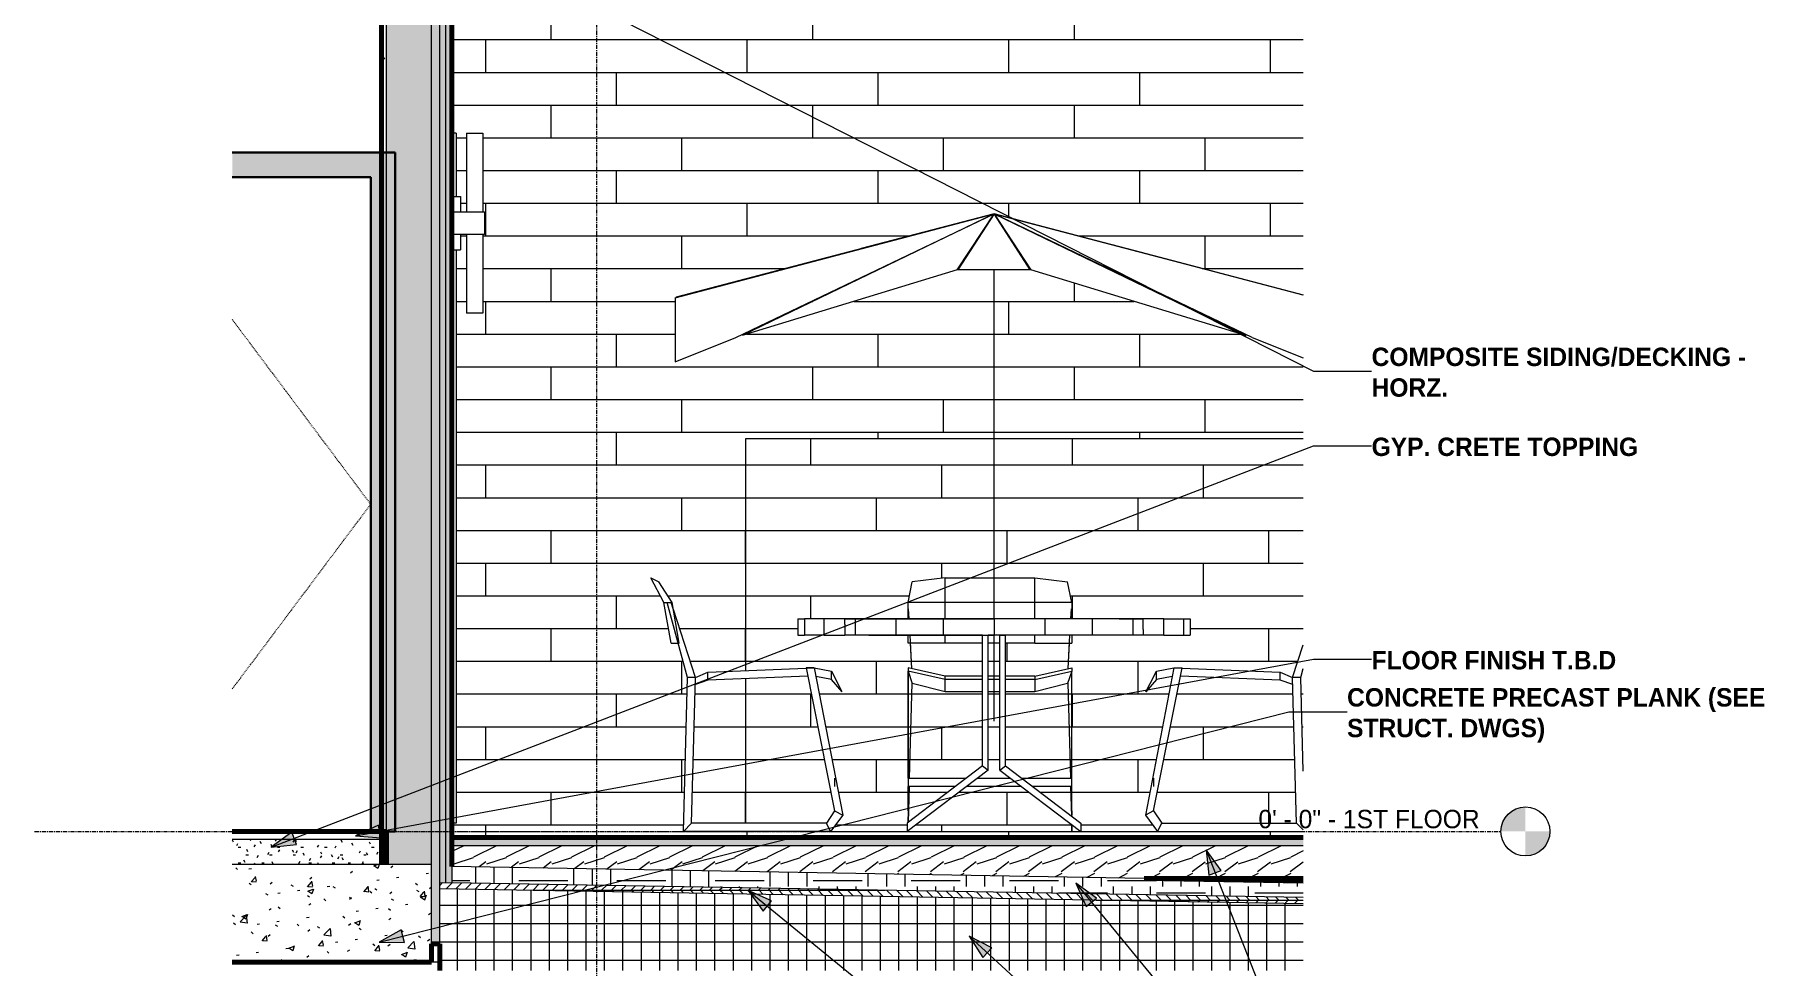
# Model space of a CAD drawing. Header units: inches. Extents: x 9847 to 10638, y -160 to 464.
# Drawn here: x 10420.3 to 10631.8, y -16.5 to 97.4 of the extents above; entities that cross this region are included whole.
import ezdxf

# ---------------------------------------------------------------- set-up
doc = ezdxf.new("R2010")
doc.units = ezdxf.units.IN
doc.header["$MEASUREMENT"] = 0
for name, pattern in [('Aligning Line 1_8_', [0.25, 0.125, -0.125]), ('Dash 1_16_', [0.125, 0.0625, -0.0625]), ('Grid Line 1_2_', [0.875, 0.5, -0.125, 0.125, -0.125])]:
    doc.linetypes.add(name, pattern=pattern)
for name, color, linetype, lineweight in [('0-6', 55, 'Continuous', 18), ('0-7', 130, 'Continuous', 5), ('A-DOOR-5', 7, 'Dash 1_16_', 9), ('A-DOOR-FRAM-1', 8, 'Continuous', 9), ('A-DOOR-FRAM-2', 10, 'Continuous', 30), ('A-FLOR-1', 192, 'Continuous', 70), ('A-FLOR-10', 253, 'Continuous', 5), ('A-FLOR-2', 55, 'Continuous', 18), ('A-FLOR-LEVL', 51, 'Continuous', 9), ('A-FLOR-LEVL-1', 51, 'Grid Line 1_2_', 9), ('A-FLOR-MCUT', 51, 'Continuous', 18), ('A-FLOR-PATT-1', 8, 'Continuous', 9), ('A-GLAZ-1', 55, 'Continuous', 18), ('A-WALL', 113, 'Continuous', 18), ('A-WALL-1', 55, 'Continuous', 18), ('A-WALL-3', 251, 'Continuous', 5), ('A-WALL-5', 23, 'Continuous', 18), ('A-WALL-8', 113, 'Continuous', 70), ('A-WALL-PATT-1', 8, 'Continuous', 9), ('A-WALL-PATT-2', 111, 'Continuous', 9), ('E-LITE-EQPM-1', 8, 'Continuous', 9), ('G-ANNO-SYMB', 111, 'Aligning Line 1_8_', 9), ('G-ANNO-TEXT', 231, 'Continuous', 9), ('G-IMPT', 8, 'Continuous', 9), ('L-SITE', 91, 'Continuous', 9), ('S-GRID-1', 1, 'Grid Line 1_2_', 9)]:
    doc.layers.add(name, color=color, linetype=linetype, lineweight=lineweight)
doc.styles.add('Century Gothic', font='ufonts.com_century-gothic.ttf', dxfattribs={"height": 2.25})
doc.styles.add('Century Gothic_B', font='GOTHICB.TTF', dxfattribs={"height": 2.25})
pattern_1 = [(0, (11421.4857, 72), (0, 1.2), []), (315, (11421.4857, 72), (1.1992531, 0), [1.696, -1.696]), (45, (11421.4857, 72), (1.1992531, 0), [1.696, -1.696])]

# ---------------------------------------------------------------- blocks, each defined once
blk = doc.blocks.new('Single-Flush - 30_ x 80_-1420870-BUILDING SECTION - EAST_WEST - LOOKING NORTH - Callout 4')
at = {"layer": 'A-DOOR-FRAM-1'}
blk.add_hatch(color=256, dxfattribs=at).paths.add_polyline_path([(10813.49, 0), (10813.49, 83), (10794.63, 83), (10794.63, 80), (10811.55, 80), (10811.55, 0), (10812.86, 0)], flags=0)
at = {"layer": 'A-DOOR-5'}
for p in [(10794.63, 62.57), (10794.63, 17.43)]:
    blk.add_line(p, (10811.55, 40), dxfattribs=at)
at = {"layer": 'A-DOOR-FRAM-2'}
for p, q in [((10814.55, 83), (10794.63, 83)), ((10814.55, 0), (10814.55, 83)), ((10794.63, 80), (10811.55, 80)), ((10811.55, 80), (10811.55, 0)), ((10811.55, 0), (10814.55, 0))]:
    blk.add_line(p, q, dxfattribs=at)
blk = doc.blocks.new('CTR - 1st Phase - Unit Layouts_rvt-4-BUILDING SECTION - EAST_WEST - LOOKING NORTH - Callout 4')
at = {"layer": '0-6'}
blk.add_blockref('Single-Flush - 30_ x 80_-1420870-BUILDING SECTION - EAST_WEST - LOOKING NORTH - Callout 4', (0, 0), dxfattribs=at)
blk = doc.blocks.new('Outdoor Table01 - 02ZUTB01_dwg-1294291-BUILDING SECTION - EAST_WEST - LOOKING NORTH - Callout 4')
at = {"layer": 'G-IMPT'}
for p, q in [((10848.79, 65.24), (10887.79, 75.5)), ((10887.79, 75.5), (10848.9, 65.31)), ((10856.21, 60.37), (10887.79, 75.5)), ((10887.79, 75.5), (10856.98, 60.65)), ((10887.79, 75.5), (10871.53, 71.26)), ((10883.28, 68.65), (10887.79, 75.5)), ((10887.79, 75.5), (10883.37, 68.67)), ((10919.37, 60.37), (10887.79, 75.5)), ((10925.59, 65.55), (10887.79, 75.5)), ((10892.21, 68.67), (10887.79, 75.5)), ((10887.79, 75.5), (10918.6, 60.65)), ((10887.79, 75.5), (10892.3, 68.65)), ((10887.79, 75.5), (10904.05, 71.26)), ((10887.79, 75.5), (10925.59, 65.59)), ((10848.9, 65.31), (10871.53, 71.26)), ((10879, 71.29), (10879.06, 71.29)), ((10885.02, 71.29), (10885.07, 71.29)), ((10890.51, 71.29), (10890.56, 71.29)), ((10896.52, 71.29), (10896.58, 71.29)), ((10904.05, 71.26), (10925.59, 65.59)), ((10883.28, 68.65), (10856.98, 60.65)), ((10892.21, 68.67), (10883.37, 68.67)), ((10887.79, 49.5), (10887.79, 68.67)), ((10887.79, 49.5), (10887.79, 68.67)), ((10918.6, 60.65), (10892.3, 68.65)), ((10848.79, 65.24), (10848.79, 57.42)), ((10848.79, 57.42), (10856.21, 60.37)), ((10919.37, 60.37), (10925.59, 57.89)), ((10887.79, 26), (10887.79, 49.5)), ((10887.79, 26), (10887.79, 49.5)), ((10845.8, 31), (10846.8, 30.5)), ((10847.42, 28), (10845.8, 31)), ((10848.42, 28), (10846.8, 30.5)), ((10877.29, 28), (10877.79, 30.5)), ((10881.79, 31), (10877.79, 30.5)), ((10881.79, 31), (10892.79, 31)), ((10881.79, 28), (10881.79, 31)), ((10892.79, 31), (10896.79, 30.5)), ((10892.79, 28), (10892.79, 31)), ((10897.29, 28), (10896.79, 30.5)), ((10848.29, 23), (10847.42, 28)), ((10847.42, 28), (10847.79, 28)), ((10850.29, 18.83), (10847.79, 28)), ((10847.79, 28), (10848.29, 28)), ((10848.55, 27.21), (10848.29, 28)), ((10848.29, 28), (10848.42, 28)), ((10849.29, 23), (10848.42, 28)), ((10877.29, 26), (10877.29, 28)), ((10881.79, 28), (10877.29, 28)), ((10892.79, 28), (10881.79, 28)), ((10881.79, 26), (10881.79, 28)), ((10897.29, 28), (10892.79, 28)), ((10892.79, 26), (10892.79, 28)), ((10897.29, 28), (10897.29, 26)), ((10851.29, 18.83), (10848.57, 27.15)), ((10863.79, 26), (10863.79, 24)), ((10863.79, 26), (10864.61, 26)), ((10867, 26), (10864.61, 26)), ((10864.61, 26), (10864.61, 24)), ((10869.54, 26), (10867, 26)), ((10867, 24), (10867, 26)), ((10869.54, 25.33), (10869.54, 26)), ((10869.54, 26), (10872.49, 26)), ((10870.82, 26), (10869.54, 26)), ((10875.79, 26), (10870.82, 26)), ((10870.82, 26), (10870.82, 24)), ((10872.49, 26), (10878.95, 26)), ((10881.58, 26), (10875.79, 26)), ((10875.79, 26), (10875.79, 24)), ((10877.4, 26), (10877.33, 27.21)), ((10878.95, 26), (10883.69, 26)), ((10887.79, 26), (10881.58, 26)), ((10881.58, 26), (10881.58, 24)), ((10883.69, 26), (10887.79, 26)), ((10891.89, 26), (10887.79, 26)), ((10894, 26), (10887.79, 26)), ((10887.79, 26), (10887.79, 24)), ((10896.62, 26), (10891.89, 26)), ((10899.79, 26), (10894, 26)), ((10894, 26), (10894, 24)), ((10903.09, 26), (10896.62, 26)), ((10897.18, 26), (10897.25, 27.21)), ((10904.76, 26), (10899.79, 26)), ((10899.79, 26), (10899.79, 24)), ((10903.09, 26), (10906.04, 26)), ((10906.04, 26), (10904.76, 26)), ((10904.76, 26), (10904.76, 24)), ((10906.04, 24.67), (10906.04, 26)), ((10908.57, 26), (10906.04, 26)), ((10908.57, 26), (10910.97, 26)), ((10908.57, 24), (10908.57, 26)), ((10910.97, 26), (10911.79, 26)), ((10910.97, 26), (10910.97, 24)), ((10911.79, 26), (10911.79, 24)), ((10863.79, 24), (10864.61, 24)), ((10867, 24), (10864.61, 24)), ((10867, 24), (10869.54, 24)), ((10869.54, 25.33), (10869.54, 24)), ((10872.49, 24), (10869.54, 24)), ((10870.82, 24), (10869.54, 24)), ((10875.79, 24), (10870.82, 24)), ((10872.49, 24), (10878.95, 24)), ((10881.58, 24), (10875.79, 24)), ((10877.29, 23), (10877.29, 24)), ((10877.73, 19.9), (10877.51, 24)), ((10878.95, 24), (10883.69, 24)), ((10886.38, 24), (10881.58, 24)), ((10881.79, 23), (10881.79, 24)), ((10883.69, 24), (10887.79, 24)), ((10886.38, 8), (10886.38, 24)), ((10886.38, 24), (10887.08, 24)), ((10887.08, 7.5), (10887.08, 24)), ((10887.79, 24), (10887.08, 24)), ((10887.79, 13.5), (10887.79, 24)), ((10887.79, 13.5), (10887.79, 24)), ((10891.89, 24), (10887.79, 24)), ((10888.5, 24), (10887.79, 24)), ((10888.5, 7.5), (10888.5, 24)), ((10888.5, 24), (10889.2, 24)), ((10889.2, 8), (10889.2, 24)), ((10894, 24), (10889.2, 24)), ((10896.62, 24), (10891.89, 24)), ((10892.79, 23), (10892.79, 24)), ((10899.79, 24), (10894, 24)), ((10903.09, 24), (10896.62, 24)), ((10896.85, 19.9), (10897.07, 24)), ((10897.29, 24), (10897.29, 23)), ((10904.76, 24), (10899.79, 24)), ((10906.04, 24), (10903.09, 24)), ((10906.04, 24), (10904.76, 24)), ((10906.04, 24.67), (10906.04, 24)), ((10908.57, 24), (10906.04, 24)), ((10908.57, 24), (10910.97, 24)), ((10910.97, 24), (10911.79, 24)), ((10848.29, 23), (10849.15, 23)), ((10849.23, 23), (10849.29, 23)), ((10881.79, 23), (10877.29, 23)), ((10877.73, 19.9), (10877.56, 23)), ((10886.38, 23), (10881.79, 23)), ((10888.5, 23), (10887.08, 23)), ((10892.79, 23), (10889.2, 23)), ((10892.79, 23), (10897.29, 23)), ((10896.85, 19.9), (10897.02, 23)), ((10924.29, 18.83), (10925.59, 22.82)), ((10851.29, 18.83), (10852.79, 19.48)), ((10852.79, 19.48), (10865.79, 20)), ((10852.79, 18.48), (10852.79, 19.48)), ((10865.79, 20), (10864.79, 20)), ((10864.79, 20), (10868.29, 2.5)), ((10865.79, 20), (10869.29, 2)), ((10865.79, 20), (10867.92, 19.59)), ((10867.92, 19.59), (10868.7, 18.07)), ((10867.92, 18.59), (10867.92, 19.59)), ((10877.29, 20), (10877.29, 19.59)), ((10881.79, 19), (10877.29, 20)), ((10877.29, 19.59), (10877.29, 2)), ((10877.29, 6.5), (10877.29, 19.59)), ((10877.29, 19.48), (10877.29, 19.59)), ((10877.29, 19.59), (10877.79, 18.07)), ((10881.79, 18.59), (10877.29, 19.59)), ((10877.35, 19.4), (10877.29, 19.48)), ((10877.33, 19.47), (10877.29, 19.48)), ((10892.79, 19), (10897.29, 20)), ((10892.79, 18.59), (10897.29, 19.59)), ((10897.29, 19.59), (10896.79, 18.07)), ((10897.29, 19.48), (10897.23, 19.4)), ((10897.29, 19.48), (10897.25, 19.47)), ((10897.29, 20), (10897.29, 19.59)), ((10897.29, 6.5), (10897.29, 19.59)), ((10897.29, 2), (10897.29, 19.59)), ((10897.29, 19.48), (10897.29, 19.59)), ((10909.79, 20), (10906.29, 2)), ((10906.87, 18.07), (10907.66, 19.59)), ((10907.29, 2.5), (10910.79, 20)), ((10907.66, 19.59), (10909.79, 20)), ((10907.66, 18.59), (10907.66, 19.59)), ((10909.79, 20), (10910.79, 20)), ((10909.79, 20), (10922.79, 19.48)), ((10922.79, 19.48), (10924.29, 18.83)), ((10922.79, 18.48), (10922.79, 19.48)), ((10925.29, 18.83), (10925.59, 19.94)), ((10849.79, 0), (10850.29, 18.83)), ((10851.29, 18.83), (10850.29, 18.83)), ((10850.79, 1), (10851.29, 18.83)), ((10852.79, 18.48), (10851.27, 17.98)), ((10865, 18.97), (10852.79, 18.48)), ((10867.92, 18.59), (10865.99, 18.96)), ((10869.2, 17.07), (10867.92, 18.59)), ((10869.2, 17.07), (10868.7, 18.07)), ((10877.44, 6.5), (10877.77, 18.13)), ((10877.44, 6.5), (10877.77, 18.13)), ((10877.46, 6.5), (10877.77, 18.12)), ((10881.79, 17.07), (10877.79, 18.07)), ((10886.38, 19), (10881.79, 19)), ((10881.79, 18.59), (10881.79, 19)), ((10886.38, 18.59), (10881.79, 18.59)), ((10881.79, 17.07), (10881.79, 18.59)), ((10886.38, 17.07), (10881.79, 17.07)), ((10888.5, 19), (10887.08, 19)), ((10888.5, 18.59), (10887.08, 18.59)), ((10888.5, 17.07), (10887.08, 17.07)), ((10892.79, 19), (10889.2, 19)), ((10892.79, 18.59), (10889.2, 18.59)), ((10892.79, 17.07), (10889.2, 17.07)), ((10892.79, 19), (10892.79, 18.59)), ((10892.79, 18.59), (10892.79, 17.07)), ((10896.79, 18.07), (10892.79, 17.07)), ((10896.81, 18.13), (10897.14, 6.5)), ((10896.81, 18.13), (10897.14, 6.5)), ((10896.81, 18.12), (10897.12, 6.5)), ((10907.66, 18.59), (10906.37, 17.07)), ((10906.37, 17.07), (10906.87, 18.07)), ((10909.59, 18.96), (10907.66, 18.59)), ((10922.79, 18.48), (10910.58, 18.97)), ((10924.31, 17.98), (10922.79, 18.48)), ((10924.79, 1), (10924.29, 18.83)), ((10925.29, 18.83), (10924.29, 18.83)), ((10925.59, 7.38), (10925.29, 18.83)), ((10868.29, 6.5), (10868.29, 5.5)), ((10886.38, 8), (10877.18, 1)), ((10887.08, 7.5), (10877.18, 0)), ((10877.29, 6.5), (10877.29, 5.5)), ((10877.29, 6.5), (10884.41, 6.5)), ((10885.76, 6.5), (10889.82, 6.5)), ((10886.38, 8), (10887.08, 7.5)), ((10888.5, 7.5), (10889.2, 8)), ((10888.5, 7.5), (10898.4, 0)), ((10889.2, 8), (10898.4, 1)), ((10891.17, 6.5), (10897.29, 6.5)), ((10897.29, 5.5), (10897.29, 6.5)), ((10907.29, 6.5), (10907.29, 5.5)), ((10877.29, 2.5), (10877.29, 5.5)), ((10877.29, 1.08), (10877.42, 5.5)), ((10883.09, 5.5), (10877.29, 5.5)), ((10877.29, 1.08), (10877.42, 5.5)), ((10877.32, 1.1), (10877.44, 5.5)), ((10891.14, 5.5), (10884.44, 5.5)), ((10897.29, 5.5), (10892.49, 5.5)), ((10897.14, 5.5), (10897.24, 1.88)), ((10897.16, 5.5), (10897.27, 1.86)), ((10897.16, 5.5), (10897.27, 1.86)), ((10897.29, 2.5), (10897.29, 5.5)), ((10868.29, 2.5), (10867.29, 1)), ((10868.29, 2.5), (10869.29, 2)), ((10877.29, 2.5), (10877.29, 1.08)), ((10877.29, 2.5), (10877.29, 2)), ((10897.29, 1.84), (10897.29, 2.5)), ((10897.29, 2.5), (10897.29, 2)), ((10907.29, 2.5), (10906.29, 2)), ((10907.29, 2.5), (10908.29, 1)), ((10849.79, 0), (10850.79, 1)), ((10867.29, 1), (10850.79, 1)), ((10867.79, 0), (10867.29, 1)), ((10869.29, 2), (10867.79, 0)), ((10877.18, 1), (10877.18, 0)), ((10877.29, 2), (10877.29, 1.08)), ((10877.29, 0.08), (10877.29, 0)), ((10877.29, 0), (10877.29, 0.08)), ((10877.29, 0), (10877.29, 0.08)), ((10877.29, 0), (10877.29, 0.08)), ((10897.27, 0.86), (10897.29, 0)), ((10897.29, 1.84), (10897.29, 2)), ((10897.29, 0), (10897.29, 0.84)), ((10897.29, 0.84), (10897.29, 0)), ((10897.29, 0.84), (10897.29, 0)), ((10898.4, 1), (10898.4, 0)), ((10906.29, 2), (10907.79, 0)), ((10907.79, 0), (10908.29, 1)), ((10907.79, 0), (10925.59, 0)), ((10908.29, 1), (10924.79, 1)), ((10925.59, 0.2), (10924.79, 1)), ((10867.79, 0), (10849.79, 0))]:
    blk.add_line(p, q, dxfattribs=at)
blk = doc.blocks.new('Outdoor Table01 - Outdoor Table01-1899970-BUILDING SECTION - EAST_WEST - LOOKING NORTH - Callout 4')
blk.add_blockref('Outdoor Table01 - 02ZUTB01_dwg-1294291-BUILDING SECTION - EAST_WEST - LOOKING NORTH - Callout 4', (0, 0))
blk = doc.blocks.new('_THE_ WINDOW _ DOOR - Door - 1st Floor-2113385-BUILDING SECTION - EAST_WEST - LOOKING NORTH - Callout 4')
at = {"layer": 'A-GLAZ-1'}
for p, q in [((10821.99, 85.37), (10821.49, 85.37)), ((10821.99, 85.37), (10821.99, 77.62)), ((10821.99, 71.12), (10821.99, 1)), ((10821.99, 1), (10821.49, 1))]:
    blk.add_line(p, q, dxfattribs=at)
blk = doc.blocks.new('VISA-OW2400-02-SASS - OW2400-L30K-MVOLT-2031435-BUILDING SECTION - EAST_WEST - LOOKING NORTH - Callout 4')
at = {"layer": 'E-LITE-EQPM-1'}
for p, q in [((10823.27, 85.37), (10825.27, 85.37)), ((10823.27, 85.37), (10823.27, 75.75)), ((10825.27, 85.37), (10825.27, 75.75)), ((10821.49, 77.62), (10822.55, 77.62)), ((10822.55, 77.62), (10822.55, 75.75)), ((10821.49, 75.75), (10825.49, 75.75)), ((10825.49, 75.75), (10825.49, 73)), ((10825.49, 73), (10821.49, 73)), ((10822.55, 73), (10822.55, 71.12)), ((10823.27, 73), (10823.27, 63.37)), ((10825.27, 73), (10825.27, 63.37)), ((10821.49, 71.12), (10822.55, 71.12)), ((10825.27, 63.37), (10823.27, 63.37))]:
    blk.add_line(p, q, dxfattribs=at)
blk = doc.blocks.new('Level - Level Head - Circle-50818-BUILDING SECTION - EAST_WEST - LOOKING NORTH - Callout 4')
at = {"layer": 'A-FLOR-LEVL'}
h = blk.add_hatch(color=256, dxfattribs=at)
edge = h.paths.add_edge_path(flags=0)
edge.add_line((10952.77, 0), (10949.77, 0))
edge.add_arc((10952.77, 0), 3, 90, 180, ccw=False)
edge.add_line((10952.77, 3), (10952.77, 0))
h = blk.add_hatch(color=256, dxfattribs=at)
edge = h.paths.add_edge_path(flags=0)
edge.add_line((10952.77, -3), (10952.77, 0))
edge.add_line((10952.77, 0), (10955.77, 0))
edge.add_arc((10952.77, 0), 3, 270, 360, ccw=False)
blk.add_circle((10952.77, 0), 3, dxfattribs=at)

msp = doc.modelspace()

# ---------------------------------------------------------------- hatches: boundary and pattern name
at = {"layer": 'A-FLOR-10'}
msp.add_hatch(color=256, dxfattribs=at).paths.add_polyline_path([(10525.18, -1.75), (10575.43, -1.75), (10575.43, -0.75), (10471.32, -0.75), (10471.32, -1.75), (10509.95, -1.75)], flags=0)
at = {"layer": 'A-FLOR-PATT-1'}
h = msp.add_hatch(dxfattribs=at)
h.set_pattern_fill('FP_29', color=256, style=0, pattern_type=2)
h.set_pattern_definition([(0, (11421.4857, 72), (3.84, 0.96), [0.317, -2.563, 0.317, -2.563, -15.36]), (0, (11421.4857, 72), (3.84, 0.96), [-5.76, 0.317, -5.443, 0.317, -2.563, -6.72]), (0, (11421.4857, 72), (3.84, 0.96), [-14.4, 0.317, -1.603, 0.317, -4.483]), (120, (11422.9257, 72.48), (-2.7513844, 2.84553755), [0.317, -2.563, 0.317, -2.563, -15.36]), (120, (11422.9257, 72.48), (-2.7513844, 2.84553755), [-5.76, 0.317, -5.443, 0.317, -2.563, -6.72]), (120, (11422.9257, 72.48), (-2.7513844, 2.84553755), [-14.4, 0.317, -1.603, 0.317, -4.483]), (240, (11423.4057, 74.4), (-1.0886156, -3.80553755), [0.317, -2.563, 0.317, -2.563, -15.36]), (240, (11423.4057, 74.4), (-1.0886156, -3.80553755), [-5.76, 0.317, -5.443, 0.317, -2.563, -6.72]), (240, (11423.4057, 74.4), (-1.0886156, -3.80553755), [-14.4, 0.317, -1.603, 0.317, -4.483])])
h.paths.add_polyline_path([(10444.46, -4), (10462.7, -4), (10463.32, -1), (10444.46, -1), (10444.46, -3.9)], flags=0)
h = msp.add_hatch(dxfattribs=at)
h.set_pattern_fill('FP_37', color=256, style=0, pattern_type=2)
h.set_pattern_definition([(216.87, (11423.0847, 75.998), (11.9951857, 7.9964214), [1.999, -17.993]), (206.565, (11425.4837, 74.799), (-3.998093, -3.998086), [4.47, -4.47]), (198.435, (11425.4837, 72.8), (-7.9970804, -3.9980748), [2.529, -10.115])])
h.paths.add_polyline_path([(10555.97, -5.75), (10575.43, -5.75), (10575.43, -1.75), (10471.32, -1.75), (10471.32, -4.28), (10550.87, -5.66)], flags=0)
h = msp.add_hatch(dxfattribs=at)
h.set_pattern_fill('FP_42', color=256, style=0, pattern_type=2)
h.set_pattern_definition([(50, (11421.4857, 72), (6.885997, -0.602097), [0.72, -7.92]), (355, (11421.486, 72), (-1.331756, 7.220547), [0.576, -6.336]), (100.451, (11422.06, 71.95), (5.55363, 6.61819), [0.612, -6.731]), (46.184, (11421.486, 73.92), (10.24564, -1.588925), [1.08, -11.88]), (96.636, (11422.34, 73.788), (8.97244, 9.35152), [0.918, -10.096]), (351.184, (11421.486, 73.92), (8.9732, 9.35123), [0.864, -9.504]), (21, (11422.4457, 73.44), (5.730726, -3.865003), [0.72, -7.92]), (326, (11422.446, 73.44), (2.33581, 6.96088), [0.576, -6.336]), (71.451, (11422.923, 73.118), (8.065876, 3.09595), [0.612, -6.731]), (37.5, (11421.4857, 72), (0.116866, 3.1954784), [0.317, -5.942, 0.317, -6.115, -6.36]), (37.5, (11421.4857, 72), (0.116866, 3.1954784), [-12.691, 0.317, -6.043]), (7.5, (11421.4857, 72), (2.52543, 3.786025), [0.317, -3.35, 0.317, -5.798, -2.424]), (7.5, (11421.4857, 72), (2.52543, 3.786025), [-9.782, 0.317, -2.107]), (327.5, (11419.3447, 72), (5.1243685, -0.216176), [0.317, -2.083, 0.317, -7.171, -9.936]), (327.5, (11419.3447, 72), (5.1243685, -0.216176), [-9.888, 0.317, -9.619]), (317.5, (11418.3847, 72), (5.598326, 0.96141), [0.317, -2.803, 0.317, -4.656, -7.056]), (317.5, (11418.3847, 72), (5.598326, 0.96141), [-8.093, 0.317, -6.739])])
h.paths.add_polyline_path([(10444.46, -16), (10468.82, -16), (10468.82, -4), (10444.46, -4), (10444.46, -15.49)], flags=0)
h = msp.add_hatch(dxfattribs=at)
h.set_pattern_fill('FP_30', color=256, style=0, pattern_type=2)
h.set_pattern_definition(pattern_1)
h.paths.add_polyline_path([(10575.43, -8.84), (10575.43, -8.09), (10469.82, -6.25), (10469.82, -7), (10509.95, -7.7)], flags=0)
h = msp.add_hatch(dxfattribs=at)
h.set_pattern_fill('FP_34', color=256, style=0, pattern_type=2)
h.set_pattern_definition([(0, (11421.486, 72), (6, 6), [6, -6]), (0, (11421.486, 74.25), (6, 6), [6, -6]), (0, (11421.486, 76.5), (6, 6), [6, -6]), (90, (11422.236, 77.25), (-6, 6), [6, -6]), (90, (11424.486, 77.25), (-6, 6), [6, -6]), (90, (11426.736, 77.25), (-6, 6), [6, -6])])
h.paths.add_polyline_path([(10575.43, -8.09), (10575.43, -6.09), (10471.32, -4.28), (10471.32, -6.28), (10512.9, -7)], flags=0)
h = msp.add_hatch(dxfattribs=at)
h.set_pattern_fill('FP_36', color=256, style=0, pattern_type=2)
h.set_pattern_definition([(0, (11421.485712, -6.467), (3.84, 0.018), [0.317, -2.563, 0.317, -2.563, -15.36]), (0, (11421.485712, -6.467), (3.84, 0.018), [-5.76, 0.317, -5.443, 0.317, -2.563, -6.72]), (0, (11421.485712, -6.467), (3.84, 0.018), [-14.4, 0.317, -1.603, 0.317, -4.483]), (178.18, (11422.925712, -6.458), (-2.7517233002, 0.0524202152), [0.158, -1.282, 0.158, -1.282, -7.684]), (178.18, (11422.925712, -6.458), (-2.7517233002, 0.0524202152), [-2.881, 0.158, -2.723, 0.158, -1.282, -3.362]), (178.18, (11422.925712, -6.458), (-2.7517233002, 0.0524202152), [-7.204, 0.158, -0.802, 0.158, -2.243]), (181.82, (11423.405712, -6.423), (-1.0883385454, -0.069600363), [0.158, -1.282, 0.158, -1.282, -7.684]), (181.82, (11423.405712, -6.423), (-1.0883385454, -0.069600363), [-2.881, 0.158, -2.723, 0.158, -1.282, -3.362]), (181.82, (11423.405712, -6.423), (-1.0883385454, -0.069600363), [-7.204, 0.158, -0.802, 0.158, -2.243])])
h.paths.add_polyline_path([(10575.43, -6.09), (10575.43, -5.75), (10555.97, -5.75), (10559.06, -5.8)], flags=0)
h = msp.add_hatch(dxfattribs=at)
h.set_pattern_fill('FP_35', color=256, style=0, pattern_type=2)
h.set_pattern_definition([(0, (11421.4857, 72), (0, 2.25), []), (90, (11421.4857, 72), (-2.25, 1e-16), [])])
h.paths.add_polyline_path([(10469.82, -17), (10575.43, -17), (10575.43, -8.84), (10469.82, -7), (10469.82, -16.44)], flags=0)
at = {"layer": 'A-WALL-3'}
msp.add_hatch(color=256, dxfattribs=at).paths.add_polyline_path([(10470.57, -6.26), (10470.57, 109.87), (10469.82, 109.87), (10469.82, -6.25), (10469.93, -6.25)], flags=0)
at = {"layer": 'A-WALL-5'}
msp.add_hatch(color=256, dxfattribs=at).paths.add_polyline_path([(10471.32, -6.28), (10471.32, 109.87), (10470.57, 109.87), (10470.57, -6.26)], flags=0)
at = {"layer": 'A-WALL-PATT-1'}
h = msp.add_hatch(dxfattribs=at)
h.set_pattern_fill('FP_38', color=256, style=0, pattern_type=2)
h.set_pattern_definition([(0, (10931.4367, 0.8), (0, 4), []), (90, (10931.437, 0.8), (-8, 8), [4, -28]), (90, (10947.437, 4.8), (-8, 8), [4, -28])])
h.paths.add_polyline_path([(10471.32, -0.75), (10575.43, -0.75), (10575.43, 0), (10499.62, 0), (10500.12, 18.83), (10498.99, 23), (10498.12, 23), (10497.25, 28), (10495.64, 31), (10496.64, 30.5), (10498.25, 28), (10498.4, 27.15), (10501.12, 18.83), (10502.62, 19.48), (10507.22, 19.66), (10507.22, 48), (10575.43, 48), (10575.43, 57.89), (10569.2, 60.37), (10546.41, 71.29), (10546.36, 71.29), (10568.43, 60.65), (10542.13, 68.65), (10540.4, 71.29), (10540.35, 71.29), (10542.04, 68.67), (10533.2, 68.67), (10534.9, 71.29), (10534.85, 71.29), (10533.12, 68.65), (10506.82, 60.65), (10528.89, 71.29), (10528.84, 71.29), (10506.05, 60.37), (10498.62, 57.42), (10498.62, 65.24), (10537.62, 75.5), (10553.89, 71.26), (10575.43, 65.59), (10575.43, 109.75), (10500.97, 109.75), (10500.97, 108.37), (10471.32, 108.37), (10471.32, 85.37), (10471.82, 85.37), (10471.82, 77.62), (10472.39, 77.62), (10472.39, 75.75), (10473.11, 75.75), (10473.11, 85.37), (10475.11, 85.37), (10475.11, 75.75), (10475.32, 75.75), (10475.32, 73), (10475.11, 73), (10475.11, 63.37), (10473.11, 63.37), (10473.11, 73), (10472.39, 73), (10472.39, 71.12), (10471.82, 71.12), (10471.82, 1), (10471.32, 1), (10471.32, 0.5)], flags=0)
h.paths.add_polyline_path([(10507.22, 1), (10507.22, 18.66), (10502.62, 18.48), (10501.1, 17.98), (10500.62, 1), (10501.12, 1)], flags=0)
h.paths.add_polyline_path([(10498.73, 65.31), (10521.62, 71.33), (10533.2, 74.34), (10501.62, 66.06)], flags=0)
h.paths.add_polyline_path([(10575.43, 65.55), (10575.43, 65.59), (10542.04, 74.34), (10573.48, 66.06)], flags=0)
h = msp.add_hatch(dxfattribs=at)
h.set_pattern_fill('FP_41', color=256, style=0, pattern_type=2)
h.set_pattern_definition([(0, (10507.2237, 0.8), (0, 4), []), (90, (10507.224, 0.8), (-8, 8), [4, -28]), (90, (10523.224, 4.8), (-8, 8), [4, -28])])
h.paths.add_polyline_path([(10527.12, 0), (10547.12, 0), (10547.1, 0.86), (10540.97, 5.5), (10534.28, 5.5), (10527.13, 0.08)], flags=0)
h.paths.add_polyline_path([(10527.02, 0), (10527.12, 0), (10527.12, 0.08)], flags=0)
h.paths.add_polyline_path([(10548.23, 0), (10547.12, 0.84), (10547.12, 0)], flags=0)
h.paths.add_polyline_path([(10557.62, 0), (10556.12, 2), (10559.42, 18.96), (10557.49, 18.59), (10556.21, 17.07), (10556.98, 18.59), (10557.49, 19.59), (10559.62, 20), (10560.62, 20), (10560.62, 19.96), (10572.62, 19.48), (10574.12, 18.83), (10575.43, 22.82), (10575.43, 48), (10507.22, 48), (10507.22, 19.66), (10514.63, 19.96), (10514.62, 20), (10515.62, 20), (10517.75, 19.59), (10518.54, 18.07), (10519.04, 17.07), (10517.75, 18.59), (10515.83, 18.96), (10519.12, 2), (10517.62, 0), (10527.02, 0), (10527.02, 1), (10527.13, 1.08), (10527.25, 5.5), (10527.12, 5.5), (10527.12, 6.5), (10527.28, 6.5), (10527.6, 18.13), (10527.18, 19.4), (10527.12, 19.48), (10527.12, 20), (10531.62, 19), (10536.21, 19), (10536.21, 23), (10527.12, 23), (10527.12, 24), (10513.62, 24), (10513.62, 26), (10527.12, 26), (10527.12, 28), (10527.62, 30.5), (10531.62, 31), (10542.62, 31), (10546.62, 30.5), (10547.12, 28), (10547.12, 26), (10561.62, 26), (10561.62, 24), (10547.12, 24), (10547.12, 23), (10539.04, 23), (10539.04, 19), (10542.62, 19), (10547.12, 20), (10547.12, 19.48), (10547.06, 19.4), (10546.64, 18.13), (10546.97, 6.5), (10547.12, 6.5), (10547.12, 5.5), (10547, 5.5), (10547.1, 1.86), (10548.23, 1), (10548.23, 0), (10557.12, 0)], flags=0)
h.paths.add_polyline_path([(10507.22, 1), (10517.12, 1), (10518.12, 2.5), (10514.83, 18.97), (10507.22, 18.66), (10507.22, 11.85)], flags=0)
h.paths.add_polyline_path([(10558.12, 1), (10574.62, 1), (10574.15, 17.98), (10572.62, 18.48), (10560.42, 18.97), (10557.12, 2.5), (10557.62, 1.75)], flags=0)
h.paths.add_polyline_path([(10527.15, 1.1), (10532.93, 5.5), (10527.27, 5.5), (10527.2, 2.81)], flags=0)
h.paths.add_polyline_path([(10547.07, 1.88), (10546.98, 5.5), (10542.32, 5.5), (10546.62, 2.22)], flags=0)
h.paths.add_polyline_path([(10535.6, 6.5), (10539.65, 6.5), (10538.33, 7.5), (10538.33, 17.07), (10536.92, 17.07), (10536.92, 7.5), (10536.21, 6.96)], flags=0)
h.paths.add_polyline_path([(10527.3, 6.5), (10534.24, 6.5), (10536.21, 8), (10536.21, 17.07), (10531.62, 17.07), (10527.62, 18.07), (10527.61, 18.12), (10527.32, 7.5)], flags=0)
h.paths.add_polyline_path([(10546.95, 6.5), (10546.64, 18.12), (10546.62, 18.07), (10542.62, 17.07), (10539.04, 17.07), (10539.04, 8), (10541.01, 6.5), (10546.62, 6.5)], flags=0)
h.paths.add_polyline_path([(10575.43, 7.38), (10575.43, 19.94), (10575.12, 18.83), (10575.31, 11.85)], flags=0)
h.paths.add_polyline_path([(10538.33, 19), (10538.33, 23), (10536.92, 23), (10536.92, 19)], flags=0)
at = {"layer": 'A-WALL-PATT-2'}
h = msp.add_hatch(dxfattribs=at)
h.set_pattern_fill('FP_28', color=256, style=0, pattern_type=2)
h.set_pattern_definition([(0, (11421.4857, 72), (7.68, 1.92), [0.317, -5.443, 0.317, -5.443, -30.72]), (0, (11421.4857, 72), (7.68, 1.92), [-11.52, 0.317, -11.203, 0.317, -5.443, -13.44]), (0, (11421.4857, 72), (7.68, 1.92), [-28.8, 0.317, -3.523, 0.317, -9.283]), (120, (11424.3657, 72.96), (-5.5027688, 5.691075), [0.317, -5.443, 0.317, -5.443, -30.72]), (120, (11424.3657, 72.96), (-5.5027688, 5.691075), [-11.52, 0.317, -11.203, 0.317, -5.443, -13.44]), (120, (11424.3657, 72.96), (-5.5027688, 5.691075), [-28.8, 0.317, -3.523, 0.317, -9.283]), (240, (11425.3257, 76.8), (-2.1772312, -7.611075), [0.317, -5.443, 0.317, -5.443, -30.72]), (240, (11425.3257, 76.8), (-2.1772312, -7.611075), [-11.52, 0.317, -11.203, 0.317, -5.443, -13.44]), (240, (11425.3257, 76.8), (-2.1772312, -7.611075), [-28.8, 0.317, -3.523, 0.317, -9.283])])
h.paths.add_polyline_path([(10463.32, -4), (10463.32, -1), (10462.7, -4)], flags=0)
h.paths.add_polyline_path([(10462.7, 83), (10463.32, 83), (10463.32, 109.87), (10462.7, 109.87), (10462.7, 84.14)], flags=0)
h = msp.add_hatch(dxfattribs=at)
h.set_pattern_fill('FP_33', color=256, style=0, pattern_type=2)
h.set_pattern_definition([(161.57, (11421.6057, 72.12), (-0.96038369, -0.00039918), [0, -6.83, 0.758, 0]), (18.43, (11421.3657, 72.12), (-0.96038369, 0.00039918), [0, -6.83, 0.758, 0]), (108.43, (11421.6057, 72.12), (0.47951018, -2.4005264), [2.276, -5.312]), (71.57, (11421.3657, 72.12), (0.47951018, 2.4005264), [2.276, -5.312])])
h.paths.add_polyline_path([(10463.32, -4), (10468.82, -4), (10468.82, 109.87), (10463.32, 109.87), (10463.32, -3.88)], flags=0)
h = msp.add_hatch(dxfattribs=at)
h.set_pattern_fill('FP_30', color=256, style=0, pattern_type=2)
h.set_pattern_definition(pattern_1)
h.paths.add_polyline_path([(10469.82, -13.75), (10469.82, 109.87), (10468.82, 109.87), (10468.82, -13.75)], flags=0)
at = {"layer": 'G-ANNO-TEXT'}
for points in [[(10459.52, -0.55), (10462.61, -0.8), (10462.32, 0.78)], [(10449.22, -1.91), (10452.3, -1.58), (10451.73, -0.08)], [(10563.54, -2.26), (10563.89, -5.35), (10565.39, -4.76)], [(10547.61, -6.33), (10548.89, -9.16), (10550.14, -8.14)], [(10507.55, -7.23), (10509.37, -9.75), (10510.38, -8.5)], [(10462.4, -13.53), (10465.5, -13.57), (10465.11, -12.01)], [(10534.58, -12.8), (10536.24, -15.42), (10537.33, -14.24)]]:
    msp.add_hatch(color=256, dxfattribs=at).paths.add_polyline_path(points, flags=0)

# ---------------------------------------------------------------- linework, layer by layer
at = {"layer": 'A-FLOR-1'}
for p, q in [((10463.32, 0), (10444.46, 0)), ((10463.32, -4), (10463.32, 0)), ((10575.43, -0.75), (10471.32, -0.75)), ((10575.43, -6.09), (10555.97, -5.75)), ((10555.97, -5.75), (10575.43, -5.75)), ((10468.82, -16), (10468.82, -13.75)), ((10469.82, -13.75), (10469.82, -17)), ((10444.46, -16), (10468.82, -16))]:
    msp.add_line(p, q, dxfattribs=at)
at = {"layer": 'A-FLOR-2'}
msp.add_line((10469.82, -16), (10468.82, -16), dxfattribs=at)
at = {"layer": 'A-FLOR-LEVL-1'}
msp.add_line((10420.28, 0), (10599.6, 0), dxfattribs=at)
at = {"layer": 'A-FLOR-MCUT'}
for p, q in [((10463.32, -1), (10444.46, -1)), ((10575.43, -1.75), (10471.32, -1.75)), ((10444.46, -4), (10468.82, -4)), ((10468.82, -13.75), (10468.82, -4)), ((10471.32, -4.28), (10471.32, -6.28)), ((10555.97, -5.75), (10471.32, -4.28)), ((10575.43, -8.09), (10471.32, -6.28)), ((10575.43, -8.84), (10469.82, -7))]:
    msp.add_line(p, q, dxfattribs=at)
at = {"layer": 'A-WALL'}
for p, q in [((10463.32, 0), (10463.32, 109.87)), ((10468.82, -4), (10468.82, 109.87)), ((10469.82, -13.75), (10469.82, 109.87)), ((10470.57, -6.26), (10470.57, 109.87)), ((10469.82, -6.25), (10471.32, -6.28))]:
    msp.add_line(p, q, dxfattribs=at)
at = {"layer": 'A-WALL-1'}
for p, q in [((10575.43, 48), (10507.22, 48)), ((10507.22, 48), (10507.22, 19.66)), ((10507.22, 18.66), (10507.22, 1)), ((10517.62, 0), (10557.62, 0))]:
    msp.add_line(p, q, dxfattribs=at)
at = {"layer": 'A-WALL-8'}
for p, q in [((10462.7, 108.75), (10462.7, -4)), ((10471.32, -4.28), (10471.32, 108.37)), ((10468.82, -13.75), (10469.82, -13.75))]:
    msp.add_line(p, q, dxfattribs=at)
at = {"layer": 'G-ANNO-SYMB'}
msp.add_line((10444.46, 0), (10575.43, 0), dxfattribs=at)
at = {"layer": 'G-ANNO-TEXT'}
for p, q in [((10472.72, 109.04), (10576.68, 56.27)), ((10576.68, 56.27), (10583.79, 56.27)), ((10449.22, -1.91), (10576.68, 47.15)), ((10576.68, 47.15), (10583.79, 47.15)), ((10459.52, -0.55), (10576.68, 21.06)), ((10576.68, 21.06), (10583.79, 21.06)), ((10462.4, -13.53), (10573.68, 14.64)), ((10573.68, 14.64), (10580.79, 14.64)), ((10462.32, 0.78), (10459.52, -0.55)), ((10462.61, -0.8), (10462.32, 0.78)), ((10451.73, -0.08), (10449.22, -1.91)), ((10449.22, -1.91), (10452.3, -1.58)), ((10452.3, -1.58), (10451.73, -0.08)), ((10459.52, -0.55), (10462.61, -0.8)), ((10563.54, -2.26), (10563.89, -5.35)), ((10565.39, -4.76), (10563.54, -2.26)), ((10563.54, -2.26), (10576.68, -35.65)), ((10547.61, -6.33), (10548.89, -9.16)), ((10550.14, -8.14), (10547.61, -6.33)), ((10547.61, -6.33), (10576.68, -41.72)), ((10563.89, -5.35), (10565.39, -4.76)), ((10507.55, -7.23), (10509.37, -9.75)), ((10510.38, -8.5), (10507.55, -7.23)), ((10507.55, -7.23), (10576.68, -63.66)), ((10548.89, -9.16), (10550.14, -8.14)), ((10509.37, -9.75), (10510.38, -8.5)), ((10465.11, -12.01), (10462.4, -13.53)), ((10465.5, -13.57), (10465.11, -12.01)), ((10462.4, -13.53), (10465.5, -13.57)), ((10534.58, -12.8), (10536.24, -15.42)), ((10537.33, -14.24), (10534.58, -12.8)), ((10534.58, -12.8), (10576.68, -51.49)), ((10536.24, -15.42), (10537.33, -14.24))]:
    msp.add_line(p, q, dxfattribs=at)
at = {"layer": 'S-GRID-1'}
msp.add_line((10489.02, -159.84), (10489.02, 451.69), dxfattribs=at)

# ---------------------------------------------------------------- block references
at = {"layer": '0-7'}
msp.add_blockref('CTR - 1st Phase - Unit Layouts_rvt-4-BUILDING SECTION - EAST_WEST - LOOKING NORTH - Callout 4', (-350.17, 0), dxfattribs=at)
at = {"layer": 'A-FLOR-LEVL'}
msp.add_blockref('Level - Level Head - Circle-50818-BUILDING SECTION - EAST_WEST - LOOKING NORTH - Callout 4', (-350.17, 0), dxfattribs=at)
at = {"layer": 'A-GLAZ-1'}
msp.add_blockref('_THE_ WINDOW _ DOOR - Door - 1st Floor-2113385-BUILDING SECTION - EAST_WEST - LOOKING NORTH - Callout 4', (-350.17, 0), dxfattribs=at)
at = {"layer": 'E-LITE-EQPM-1'}
msp.add_blockref('VISA-OW2400-02-SASS - OW2400-L30K-MVOLT-2031435-BUILDING SECTION - EAST_WEST - LOOKING NORTH - Callout 4', (-350.17, 0), dxfattribs=at)
at = {"layer": 'L-SITE'}
msp.add_blockref('Outdoor Table01 - Outdoor Table01-1899970-BUILDING SECTION - EAST_WEST - LOOKING NORTH - Callout 4', (-350.17, 0), dxfattribs=at)

# ---------------------------------------------------------------- texts
at = {"layer": 'A-FLOR-LEVL', "insert": (10569.95, 2.64), "char_height": 2.25, "width": 32.4967, "attachment_point": 1, "style": 'Century Gothic'}
msp.add_mtext('0\' - 0" - 1ST FLOOR', dxfattribs=at)
at = {"layer": 'G-ANNO-TEXT', "char_height": 2.25, "attachment_point": 1, "style": 'Century Gothic_B'}
for s, insert, width in [('COMPOSITE SIDING/DECKING -', (10583.79, 59.15), 57.873), ('HORZ.', (10583.79, 55.4), 11.211), ('GYP. CRETE TOPPING', (10583.79, 48.15), 38.481), ('FLOOR FINISH T.B.D', (10583.79, 22.06), 34.6177), ('CONCRETE PRECAST PLANK (SEE', (10580.79, 17.52), 59.0092), ('STRUCT. DWGS)', (10580.79, 13.77), 28.1032)]:
    msp.add_mtext(s, dxfattribs=dict(at, insert=insert, width=width))

doc.saveas('drawing.dxf')
